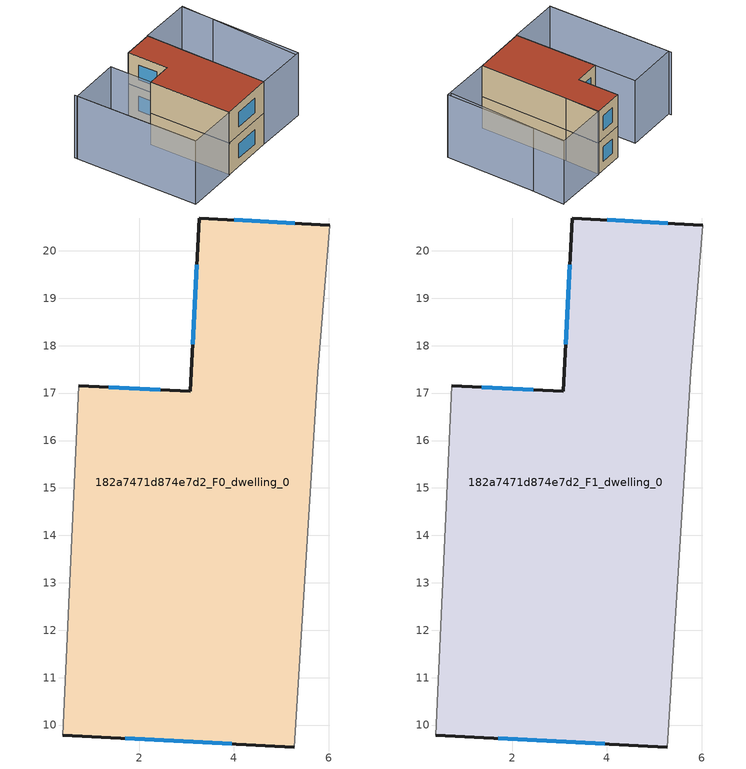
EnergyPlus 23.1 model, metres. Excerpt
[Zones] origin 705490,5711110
182a7471d874e7d2_F0_dwelling_0
 floor ground (EU_floor_Construction): 6.02,20.54 5.77,17.43 5.27,9.54 0.39,9.78 0.72,17.16 3.08,17.04 3.27,20.69 z0
 wall outside (EU_wall_Construction): 0.39,9.78 5.27,9.54 / 6.02,20.54 3.27,20.69 3.08,17.04 0.72,17.16 z0:3
 wall adiabatic (EU_wall_Construction): 5.27,9.54 5.77,17.43 6.02,20.54 / 0.72,17.16 0.39,9.78 z0:3
 window (EU_Window_Construction): 1.71,9.72 3.95,9.6 / 2.45,17.07 1.36,17.13 / 3.22,19.71 3.13,18.03 / 5.28,20.58 4.01,20.65 z0.81:2.19
182a7471d874e7d2_F1_dwelling_0
 floor to 182a7471d874e7d2_F0_dwelling_0 (EU_floor_Construction): 6.02,20.54 5.77,17.43 5.27,9.54 0.39,9.78 0.72,17.16 3.08,17.04 3.27,20.69 z3
 wall outside (EU_wall_Construction): 0.39,9.78 5.27,9.54 / 6.02,20.54 3.27,20.69 3.08,17.04 0.72,17.16 z3:6
 wall adiabatic (EU_wall_Construction): 5.27,9.54 5.77,17.43 6.02,20.54 / 0.72,17.16 0.39,9.78 z3:6
 window (EU_Window_Construction): 1.71,9.72 3.95,9.6 / 2.45,17.07 1.36,17.13 / 3.22,19.71 3.13,18.03 / 5.28,20.58 4.01,20.65 z3.81:5.19
 roof outside (EU_roof_Construction): 5.27,9.54 5.77,17.43 6.02,20.54 3.27,20.69 3.08,17.04 0.72,17.16 0.39,9.78 z6
shading: 9.73,9.35 10.85,20.28 / -3.79,21.38 -4.36,10.02 / 10.73,20.26 10.03,9.24 / 10.03,9.24 5.27,9.54 / 5.27,9.54 5.97,20.56 / 5.97,20.56 10.73,20.26 / 0.95,20.9 0.39,9.77 / 0.39,9.77 -4.38,10.02 / -4.38,10.02 -3.82,21.14 / -3.82,21.14 0.95,20.9 z0:6
[Building]
EU S2 Campaign: North Axis=0; Terrain=City; Solar Distribution=FullExterior
[Site:Location]
London: Latitude=51.5; Longitude=-0.5; Time Zone=0; Elevation=25
[SizingPeriod:WeatherFileDays]
AnnualSizingPeriod: Begin Month=1; Begin Day of Month=1; End Month=12; End Day of Month=31; Day of Week for Start Day=Monday; Use Weather File Daylight Saving Period=No; Use Weather File Rain and Snow Indicators=No
[MATERIAL]
EU_InternalMass_Material: Roughness=MediumRough; Thickness=0.1; Conductivity=1; Density=1800; Specific Heat=900; Thermal Absorptance=0.9; Solar Absorptance=0.7; Visible Absorptance=0.7
[MATERIAL:NOMASS] Roughness=MediumRough; Thermal Absorptance=0.9; Solar Absorptance=0.7; Visible Absorptance=0.7
Name | Thermal Resistance
EU_wall_NoMass | 0.555556
EU_roof_NoMass | 0.510204
EU_floor_NoMass | 1.68919
[WINDOWMATERIAL:SIMPLEGLAZINGSYSTEM]
EU_Window_SimpleGlazing: UFactor=3.96; Solar Heat Gain Coefficient=0.85; Visible Transmittance=0.85
[CONSTRUCTION]
EU_wall_Construction: EU_wall_NoMass
EU_roof_Construction: EU_roof_NoMass
EU_floor_Construction: EU_floor_NoMass
EU_Window_Construction: EU_Window_SimpleGlazing
EU_InternalMass_Construction: EU_InternalMass_Material
[ZONE] Type=1; Multiplier=1; Ceiling Height=autocalculate; Floor Area=autocalculate; Part of Total Floor Area=Yes
Name | Volume
182a7471d874e7d2_F0_dwelling_0 | 139.307
182a7471d874e7d2_F1_dwelling_0 | 139.308
[INTERNALMASS] Construction=EU_InternalMass_Construction; Surface Area=46.4359
Name | Zone or ZoneList
182a7471d874e7d2_F0_dwelling_0_EU_InternalMass | 182a7471d874e7d2_F0_dwelling_0
182a7471d874e7d2_F1_dwelling_0_EU_InternalMass | 182a7471d874e7d2_F1_dwelling_0
[OTHEREQUIPMENT] Fuel Type=Electricity; Design Level Calculation Method=Watts/Area; Power per Zone Floor Area=1; Fraction Latent=0; Fraction Radiant=0; Fraction Lost=0; Carbon Dioxide Generation Rate=0; EndUse Subcategory=EU_Step8_InternalGains
Name | Zone or ZoneList or Space or SpaceList | Schedule
EU_Step8_InternalGain_182a7471d874e7d2_F0_dwelling_0_f000 | 182a7471d874e7d2_F0_dwelling_0 | EU_Step8_GainSchedule_182a7471d874e7d2_F0_dwelling_0_f000
EU_Step8_InternalGain_182a7471d874e7d2_F1_dwelling_0_f000 | 182a7471d874e7d2_F1_dwelling_0 | EU_Step8_GainSchedule_182a7471d874e7d2_F1_dwelling_0_f000
[ZONEVENTILATION:DESIGNFLOWRATE] Schedule=EU_AlwaysOn; Design Flow Rate Calculation Method=AirChanges/Hour; Air Changes per Hour=0.48; Ventilation Type=Natural; Fan Pressure Rise=0; Fan Total Efficiency=1; Constant Term Coefficient=1; Temperature Term Coefficient=0; Velocity Term Coefficient=0; Velocity Squared Term Coefficient=0; Minimum Indoor Temperature=-100; Maximum Indoor Temperature=100; Delta Temperature=-100; Minimum Outdoor Temperature=-100; Maximum Outdoor Temperature=100; Maximum Wind Speed=40
Name | Zone or ZoneList or Space or SpaceList
EU_ConstantAir_182a7471d874e7d2_F0_dwelling_0 | 182a7471d874e7d2_F0_dwelling_0
EU_ConstantAir_182a7471d874e7d2_F1_dwelling_0 | 182a7471d874e7d2_F1_dwelling_0
[HVACTEMPLATE:THERMOSTAT] Constant Heating Setpoint=20; Constant Cooling Setpoint=50
EU_HeatOnly_182a7471d874e7d2_F0_dwelling_0; EU_HeatOnly_182a7471d874e7d2_F1_dwelling_0
[HVACTEMPLATE:ZONE:IDEALLOADSAIRSYSTEM] System Availability Schedule=EU_AlwaysOn; Maximum Heating Supply Air Temperature=50; Minimum Cooling Supply Air Temperature=13; Maximum Heating Supply Air Humidity Ratio=0.0156; Minimum Cooling Supply Air Humidity Ratio=0.0077; Heating Limit=NoLimit; Cooling Limit=NoLimit; Heating Availability Schedule=EU_AlwaysOn; Cooling Availability Schedule=EU_CoolingOff; Dehumidification Control Type=ConstantSensibleHeatRatio; Cooling Sensible Heat Ratio=0.7; Dehumidification Setpoint=60; Humidification Control Type=None; Humidification Setpoint=30; Outdoor Air Method=None; Outdoor Air Flow Rate per Person=0.00944; Outdoor Air Flow Rate per Zone Floor Area=0; Outdoor Air Flow Rate per Zone=0; Demand Controlled Ventilation Type=None; Outdoor Air Economizer Type=NoEconomizer; Heat Recovery Type=None; Sensible Heat Recovery Effectiveness=0.7; Latent Heat Recovery Effectiveness=0.65
Name | Template Thermostat
182a7471d874e7d2_F0_dwelling_0 | EU_HeatOnly_182a7471d874e7d2_F0_dwelling_0
182a7471d874e7d2_F1_dwelling_0 | EU_HeatOnly_182a7471d874e7d2_F1_dwelling_0
[SIZING:ZONE] Zone Cooling Design Supply Air Temperature Input Method=SupplyAirTemperature; Zone Cooling Design Supply Air Temperature=13; Zone Heating Design Supply Air Temperature Input Method=SupplyAirTemperature; Zone Heating Design Supply Air Temperature=50; Zone Cooling Design Supply Air Humidity Ratio=0.008; Zone Heating Design Supply Air Humidity Ratio=0.008; Cooling Design Air Flow Method=DesignDay; Cooling Design Air Flow Rate=0; Cooling Minimum Air Flow per Zone Floor Area=0.000762; Cooling Minimum Air Flow=0; Cooling Minimum Air Flow Fraction=0.2; Heating Design Air Flow Method=DesignDay; Heating Design Air Flow Rate=0; Heating Maximum Air Flow per Zone Floor Area=0.002032; Heating Maximum Air Flow=0.141576; Heating Maximum Air Flow Fraction=0.3; Account for Dedicated Outdoor Air System=No; Dedicated Outdoor Air System Control Strategy=NeutralSupplyAir; Dedicated Outdoor Air Low Setpoint Temperature for Design=autosize; Dedicated Outdoor Air High Setpoint Temperature for Design=autosize; Zone Load Sizing Method=Sensible Load Only No Latent Load; Zone Latent Cooling Design Supply Air Humidity Ratio Input Method=HumidityRatioDifference; Zone Cooling Design Supply Air Humidity Ratio Difference=0.005; Zone Latent Heating Design Supply Air Humidity Ratio Input Method=HumidityRatioDifference; Zone Humidification Design Supply Air Humidity Ratio Difference=0.005
182a7471d874e7d2_F0_dwelling_0; 182a7471d874e7d2_F1_dwelling_0
[SCHEDULE:CONSTANT]
Name | Hourly Value
EU_AlwaysOn | 1
EU_CoolingOff | 0
[SCHEDULE:FILE] Column Number=1; Rows to Skip at Top=0; Number of Hours of Data=8760; Column Separator=Comma; Interpolate to Timestep=No; Minutes per Item=60; Adjust Schedule for Daylight Savings=Yes
Name | File
EU_Step8_GainSchedule_182a7471d874e7d2_F0_dwelling_0_f000 | ../../schedules/182a7471d874e7d2/182a7471d874e7d2_F0_dwelling_0_f000_gain.csv
EU_Step8_GainSchedule_182a7471d874e7d2_F1_dwelling_0_f000 | ../../schedules/182a7471d874e7d2/182a7471d874e7d2_F1_dwelling_0_f000_gain.csv
